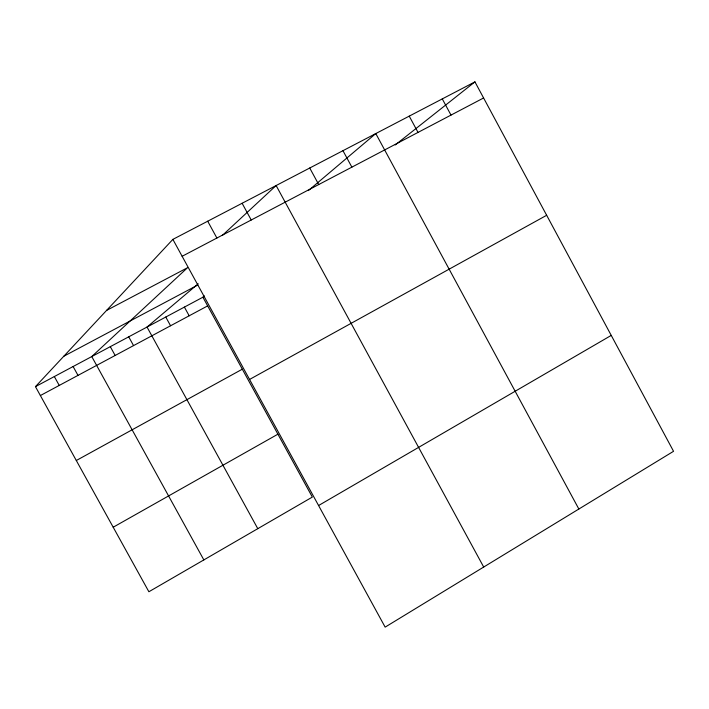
<?xml version="1.0" encoding="UTF-8"?>
<svg xmlns="http://www.w3.org/2000/svg" width="709" height="709" viewBox="0 0 709 709"><rect width="100%" height="100%" fill="white"/><g stroke="black" fill="none" stroke-linecap="round" stroke-linejoin="round"><path stroke-width="1.06" d="M204.476 295.963L202.907 297.213L312.332 497.08L148.881 591.749L35.45 386.635L172.872 239.376L474.941 81.872L673.55 451.296L385.147 627.128L172.872 239.376M222.289 235.477L276.12 185.536L483.698 567.049M198.201 283.768L147.029 327.044L257.792 528.675M308.38 190.588L375.797 133.567L578.854 509.027M395.232 144.964L474.941 81.872M318.58 505.526L611.247 335.401M113.201 527.221L277.901 434.192M249.559 379.448L546.666 215.279M76.306 460.504L242.318 369.185M40.378 395.542L207.657 305.889M35.45 386.635L202.907 297.213M63.837 356.219L197.758 285.045M106.58 310.409L187.575 267.683L91.762 356.565L203.846 559.915M182.133 256.286L483.6 97.975M73.107 366.526L77.999 375.38M54.336 376.55L59.246 385.43M165.773 317.038L170.568 325.768M128.728 336.828L133.549 345.602M110.303 346.666L115.15 355.466M184.402 307.094L189.17 315.797M242.115 203.27L251.234 220.003M207.702 221.217L216.892 238.038M309.736 168.015L318.722 184.562M342.961 150.689L351.877 167.147M442.283 98.897L451.004 115.097M409.235 116.134L418.026 132.415"/></g></svg>
